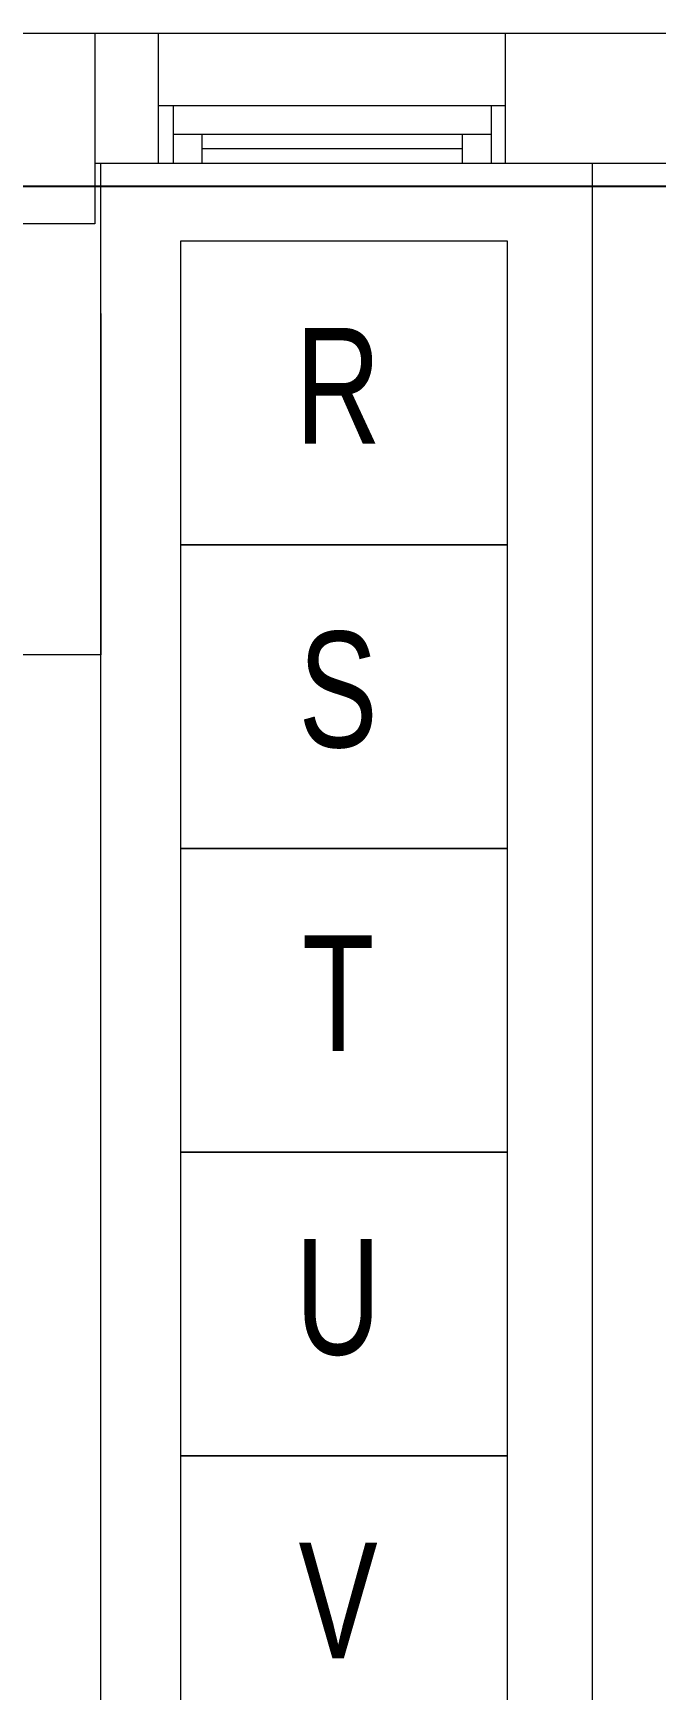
# Model space of a CAD drawing. Header units: metres. Extents: x -18745 to 220762, y -1579758 to -1356048.
# Drawn here: x 202571 to 203648, y -1457838 to -1454973 of the extents above; entities that cross this region are included whole.
import ezdxf

# ---------------------------------------------------------------- set-up
doc = ezdxf.new("R2010")
doc.units = ezdxf.units.M
doc.layers.get('0').update_dxf_attribs({"lineweight": 0})
for name, color, linetype, lineweight in [('A-100 - Copy$0$Aluminum', 8, 'Continuous', 0), ('A-100 - Copy$0$Medical Equipment and Furniture', 8, 'Continuous', 0), ('A-100 - Copy$0$Proj', 8, 'Continuous', 0), ('A-100 - Copy$0$Structure', 8, 'Continuous', 9), ('A-100 - Copy$0$Walls', 8, 'Continuous', 0)]:
    doc.layers.add(name, color=color, linetype=linetype, lineweight=lineweight)
doc.layers.add('A-100 - Copy$0$axes', color=8, linetype='Continuous')
doc.styles.add('A-100 - Copy$0$X3G_ENTITY_2587EA', font='swisscl.ttf', dxfattribs={"height": 200})

# ---------------------------------------------------------------- blocks, each defined once
blk = doc.blocks.new('A-100 - Copy')
at = {"layer": 'A-100 - Copy$0$Aluminum'}
for p, q in [((202788.3, -1455097.7, 0), (203388.3, -1455097.7, 0)), ((202813.3, -1455097.7, 0), (202813.3, -1455197.7, 0)), ((203363.3, -1455097.7, 0), (203363.3, -1455197.7, 0)), ((202813.3, -1455147.7, 0), (203363.3, -1455147.7, 0)), ((202863.3, -1455147.7, 0), (202863.3, -1455197.7, 0)), ((203313.3, -1455147.7, 0), (203313.3, -1455197.7, 0)), ((203313.3, -1455172.7, 0), (202863.3, -1455172.7, 0)), ((202788.3, -1455197.7, 0), (203388.3, -1455197.7, 0))]:
    blk.add_line(p, q, dxfattribs=at)
at = {"layer": 'A-100 - Copy$0$axes'}
blk.add_line((215795, -1455237.7, 2.4), (83877.8, -1455237.7, 2.4), dxfattribs=at)
at = {"layer": 'A-100 - Copy$0$Medical Equipment and Furniture', "elevation": 0}
for points in [[(202688.3, -1455457.7), (202688.3, -1456047.7), (200288.3, -1456047.7), (200288.3, -1455197.7), (202248.3, -1455197.7)], [(202688.3, -1455197.7), (203538.3, -1455197.7), (203538.3, -1458742.7), (202688.3, -1458742.7), (202688.3, -1455197.7)]]:
    blk.add_lwpolyline(points, dxfattribs=at)
for points in [[(202827, -1455332.2), (203390.8, -1455332.2), (203390.8, -1455857.5), (202827, -1455857.5)], [(202827, -1455857.5), (203390.8, -1455857.5), (203390.8, -1456382.7), (202827, -1456382.7)], [(202827, -1456382.7), (203390.8, -1456382.7), (203390.8, -1456908), (202827, -1456908)], [(202827, -1456908), (203390.8, -1456908), (203390.8, -1457433.3), (202827, -1457433.3)], [(202827, -1457433.3), (203390.8, -1457433.3), (203390.8, -1457958.6), (202827, -1457958.6)]]:
    blk.add_lwpolyline(points, close=True, dxfattribs=at)
at = {"layer": 'A-100 - Copy$0$Proj'}
blk.add_line((202788.3, -1454972.7, 0), (203388.3, -1454972.7, 0), dxfattribs=at)
at = {"layer": 'A-100 - Copy$0$Structure', "elevation": 0}
blk.add_lwpolyline([(202348.3, -1454972.7), (202678.3, -1454972.7), (202678.3, -1455302.7), (202348.3, -1455302.7)], close=True, dxfattribs=at)
at = {"layer": 'A-100 - Copy$0$Walls'}
for p, q in [((202678.3, -1454972.7, 0), (202788.3, -1454972.7, 0)), ((202788.3, -1455197.7, 0), (202788.3, -1454972.7, 0)), ((203388.3, -1454972.7, 0), (205363.3, -1454972.7, 0)), ((203388.3, -1455197.7, 0), (203388.3, -1454972.7, 0)), ((202678.3, -1455197.7, 0), (202788.3, -1455197.7, 0)), ((203388.3, -1455197.7, 0), (205363.3, -1455197.7, 0))]:
    blk.add_line(p, q, dxfattribs=at)
at = {"layer": 'A-100 - Copy$0$Medical Equipment and Furniture', "char_height": 200, "attachment_point": 2, "style": 'A-100 - Copy$0$X3G_ENTITY_2587EA'}
for s, insert in [('R', (203098.8, -1455482.5, 0)), ('S', (203098.8, -1456007.8, 0)), ('T', (203098.8, -1456533.1, 0)), ('U', (203098.8, -1457058.3, 0)), ('V', (203098.8, -1457583.6, 0))]:
    blk.add_mtext(s, dxfattribs=dict(at, insert=insert))

msp = doc.modelspace()

# ---------------------------------------------------------------- block references
msp.add_blockref('A-100 - Copy', (0, 0))

doc.saveas('drawing.dxf')
